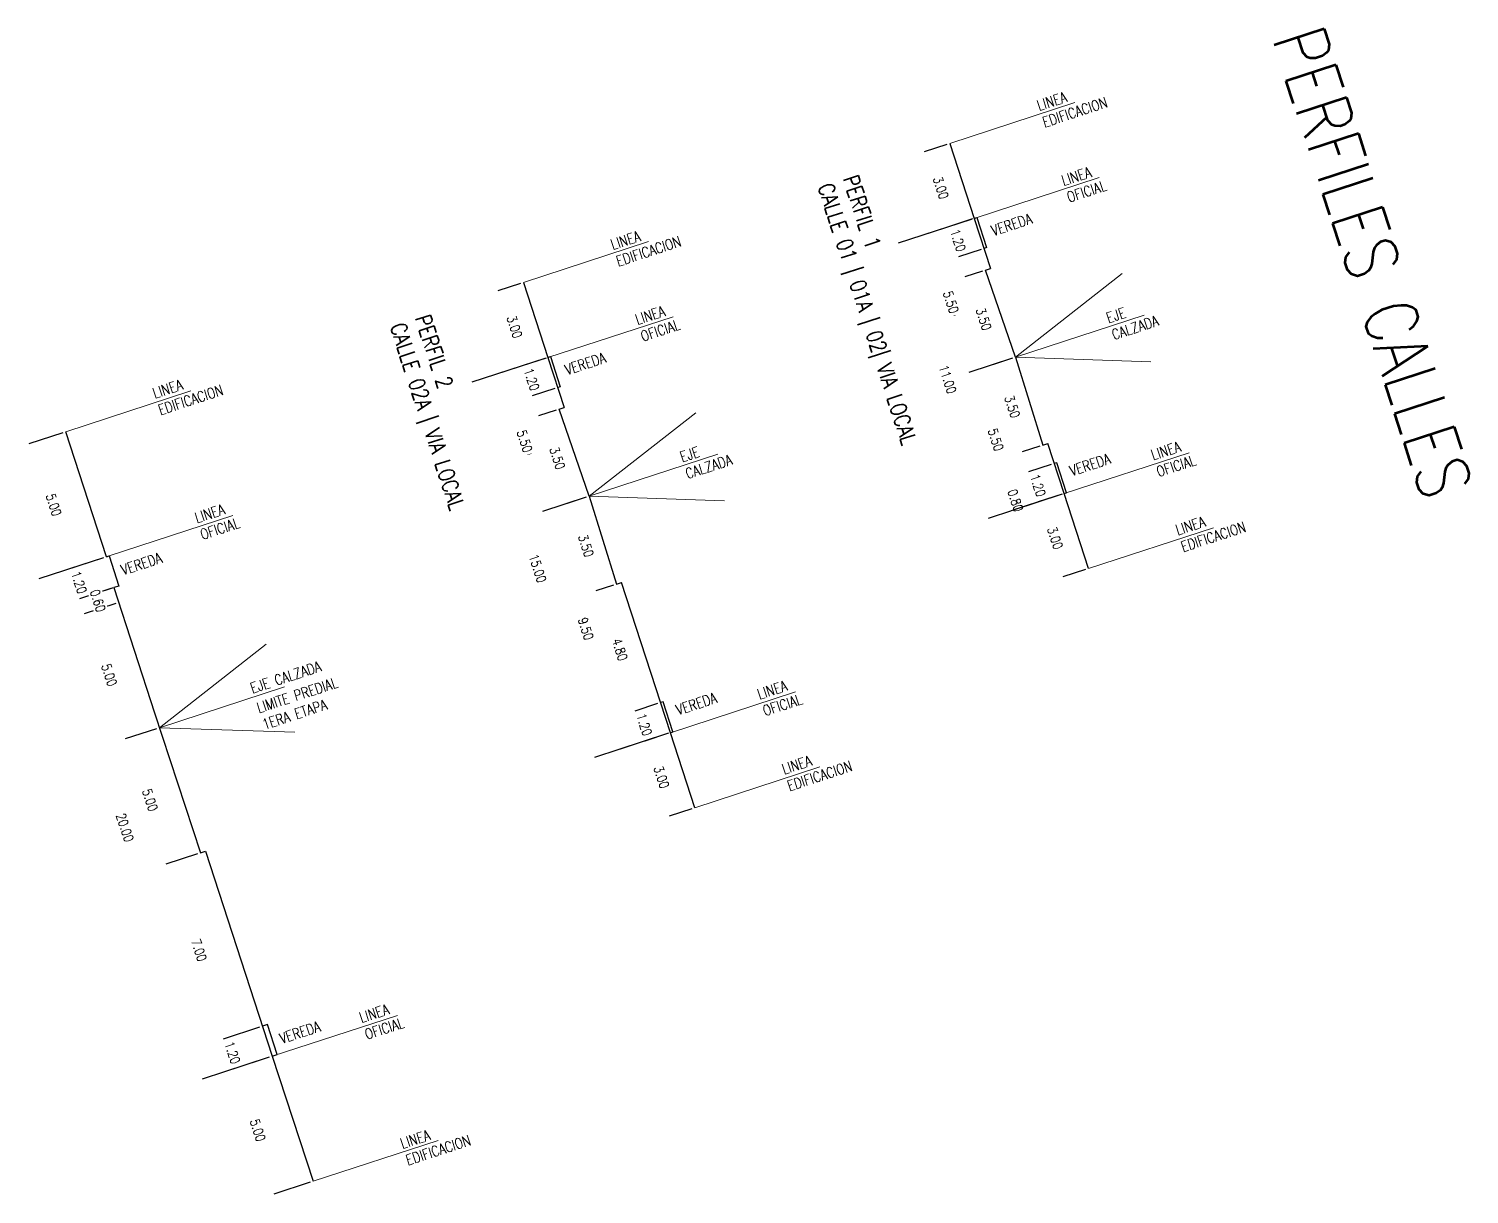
# Model space of a CAD drawing. Header units: metres. Extents: x 733085 to 734585, y 6084499 to 6087418.
# Drawn here: x 733185.2 to 733239.9, y 6087142 to 6087186.3 of the extents above; entities that cross this region are included whole.
import ezdxf

# ---------------------------------------------------------------- set-up
doc = ezdxf.new("R2010")
doc.units = ezdxf.units.M
doc.header["$LTSCALE"] = 5
doc.header["$MEASUREMENT"] = 0
doc.layers.get('0').update_dxf_attribs({"color": 30})
doc.layers.get('DEFPOINTS').update_dxf_attribs({"color": 210})
doc.layers.add('U-ANNO-DIMS', color=210, linetype='Continuous', lineweight=18, plot=False)
doc.layers.add('U-ANNO-SYMB', color=3, linetype='Continuous', lineweight=18)
doc.layers.add('U-ANNO-TEXT', color=3, linetype='Continuous', lineweight=18)
doc.layers.add('U-STRT', color=4, linetype='Continuous')
doc.styles.add('E-ROMANS', font='romans.shx', dxfattribs={"width": 0.8})
doc.dimstyles.new('E-0200_TICK_18', dxfattribs={"dimscale": 0.001, "dimtxt": 360, "dimasz": 360, "dimexe": 180, "dimexo": 120, "dimgap": 180, "dimtad": 0, "dimzin": 0, "dimdsep": 46, "dimtxsty": 'E-ROMANS', "dimblk": 'OBLIQUE', "dimcen": 180, "dimclrd": 256, "dimclre": 256, "dimclrt": 256, "dimadec": 0, "dimazin": 0, "dimtfac": 1, "dimtmove": 1, "dimatfit": 3, "dimldrblk": 'OPEN90', "dimfxl": 1, "dimtfill": 1, "dimtolj": 1, "dimtzin": 0, "dimarcsym": 0})

# ---------------------------------------------------------------- blocks, each defined once
blk = doc.blocks.new('*D3021')
at = {"layer": 'DEFPOINTS', "color": 0, "transparency": 16777216}
for p in [(733221.564, 6087177.093), (733220.95, 6087176.892, 0), (733222.697, 6087173.781)]:
    blk.add_point(p, dxfattribs=at)
at = {"layer": 'U-ANNO-DIMS', "lineweight": -2, "transparency": 16777216}
for p, q in [((733221.45, 6087177.056, 0), (733220.779, 6087176.837, 0)), ((733222.583, 6087173.744, 0), (733221.864, 6087173.509, 0))]:
    blk.add_line(p, q, dxfattribs=at)
at = {"layer": 'U-ANNO-DIMS', "transparency": 16777216, "insert": (733221.493, 6087175.229, 0), "char_height": 0.36, "attachment_point": 5, "rotation": 288.0695, "style": 'E-ROMANS', "bg_fill": 3, "box_fill_scale": 1.25, "bg_fill_color": 256, "bg_fill_true_color": 13158600, "bg_fill_transparency": 0}
blk.add_mtext('\\A1;3.50', dxfattribs=at)
blk = doc.blocks.new('_Oblique')
at = {"color": 0, "linetype": 'ByBlock', "lineweight": -2}
blk.add_line((-0.5, -0.5), (0.5, 0.5), dxfattribs=at)
blk = doc.blocks.new('_Open90')
at = {"color": 0, "linetype": 'ByBlock', "lineweight": -2}
for p, q in [((0, 0), (-1, 0)), ((-0.5, 0.5), (0, 0)), ((0, 0), (-0.5, -0.5))]:
    blk.add_line(p, q, dxfattribs=at)
blk = doc.blocks.new('*D3022')
at = {"layer": 'DEFPOINTS', "color": 0, "transparency": 16777216}
for p in [(733220.702, 6087177.653, 0), (733221.506, 6087177.915), (733221.564, 6087177.093)]:
    blk.add_point(p, dxfattribs=at)
at = {"layer": 'U-ANNO-DIMS', "lineweight": -2, "transparency": 16777216}
for p, q in [((733221.392, 6087177.878, 0), (733220.531, 6087177.597, 0)), ((733221.45, 6087177.056, 0), (733220.779, 6087176.837, 0))]:
    blk.add_line(p, q, dxfattribs=at)
at = {"layer": 'U-ANNO-DIMS', "transparency": 16777216, "insert": (733220.28, 6087175.753, 0), "char_height": 0.36, "attachment_point": 5, "rotation": 288.0695, "style": 'E-ROMANS', "bg_fill": 3, "box_fill_scale": 1.25, "bg_fill_color": 256, "bg_fill_true_color": 13158600, "bg_fill_transparency": 0}
blk.add_mtext('\\A1;0.80', dxfattribs=at)
blk = doc.blocks.new('*D3023')
at = {"layer": 'DEFPOINTS', "color": 0, "transparency": 16777216}
blk.add_point((733221.506, 6087177.915), dxfattribs=at)
at = {"layer": 'U-ANNO-DIMS', "lineweight": -2, "transparency": 16777216}
for p, q in [((733221.068, 6087179.035, 0), (733220.158, 6087178.738, 0)), ((733221.392, 6087177.878, 0), (733220.531, 6087177.597, 0))]:
    blk.add_line(p, q, dxfattribs=at)
at = {"layer": 'U-ANNO-DIMS', "transparency": 16777216, "insert": (733220.516, 6087178.223, 0), "char_height": 0.36, "attachment_point": 5, "rotation": 288.0695, "style": 'E-ROMANS', "bg_fill": 3, "box_fill_scale": 1.25, "bg_fill_color": 256, "bg_fill_true_color": 13158600, "bg_fill_transparency": 0}
blk.add_mtext('\\A1;1.20', dxfattribs=at)
at = {"layer": 'DEFPOINTS', "color": 0, "transparency": 16777216}
for p in [(733220.33, 6087178.794, 0), (733221.182, 6087179.072)]:
    blk.add_point(p, dxfattribs=at)
blk = doc.blocks.new('*D3024')
at = {"layer": 'DEFPOINTS', "color": 0, "transparency": 16777216}
for p in [(733220.204, 6087181.908), (733219.399, 6087181.646, 0), (733221.134, 6087179.056)]:
    blk.add_point(p, dxfattribs=at)
at = {"layer": 'U-ANNO-DIMS', "lineweight": -2, "transparency": 16777216}
for p, q in [((733220.09, 6087181.871, 0), (733219.228, 6087181.59, 0)), ((733221.02, 6087179.019, 0), (733220.158, 6087178.738, 0))]:
    blk.add_line(p, q, dxfattribs=at)
at = {"layer": 'U-ANNO-DIMS', "transparency": 16777216, "insert": (733219.864, 6087180.22, 0), "char_height": 0.36, "attachment_point": 5, "rotation": 288.0695, "style": 'E-ROMANS', "bg_fill": 3, "box_fill_scale": 1.25, "bg_fill_color": 256, "bg_fill_true_color": 13158600, "bg_fill_transparency": 0}
blk.add_mtext('\\A1;3.00', dxfattribs=at)
blk = doc.blocks.new('*D2218')
at = {"layer": 'DEFPOINTS', "color": 0, "transparency": 16777216}
for p in [(733221.134, 6087179.056), (733222.697, 6087173.781), (733221.099, 6087173.26, 0)]:
    blk.add_point(p, dxfattribs=at)
at = {"layer": 'U-ANNO-DIMS', "lineweight": -2, "transparency": 16777216}
for p, q in [((733221.02, 6087179.019, 0), (733219.222, 6087178.433, 0)), ((733222.583, 6087173.744, 0), (733220.928, 6087173.204, 0))]:
    blk.add_line(p, q, dxfattribs=at)
at = {"layer": 'U-ANNO-DIMS', "transparency": 16777216, "insert": (733220.247, 6087175.874, 0), "char_height": 0.36, "attachment_point": 5, "rotation": 288.0695, "style": 'E-ROMANS', "bg_fill": 3, "box_fill_scale": 1.25, "bg_fill_color": 256, "bg_fill_true_color": 13158600, "bg_fill_transparency": 0}
blk.add_mtext('\\A1;5.50', dxfattribs=at)
blk = doc.blocks.new('*D3025')
at = {"layer": 'DEFPOINTS', "color": 0, "transparency": 16777216}
for p in [(733222.697, 6087173.781), (733223.736, 6087170.438), (733223.121, 6087170.238, 0)]:
    blk.add_point(p, dxfattribs=at)
at = {"layer": 'U-ANNO-DIMS', "lineweight": -2, "transparency": 16777216}
for p, q in [((733222.583, 6087173.744, 0), (733221.864, 6087173.509, 0)), ((733223.621, 6087170.401, 0), (733222.95, 6087170.182, 0))]:
    blk.add_line(p, q, dxfattribs=at)
at = {"layer": 'U-ANNO-DIMS', "transparency": 16777216, "insert": (733222.578, 6087171.901, 0), "char_height": 0.36, "attachment_point": 5, "rotation": 288.0695, "style": 'E-ROMANS', "bg_fill": 3, "box_fill_scale": 1.25, "bg_fill_color": 256, "bg_fill_true_color": 13158600, "bg_fill_transparency": 0}
blk.add_mtext('\\A1;3.50', dxfattribs=at)
blk = doc.blocks.new('*D3026')
at = {"layer": 'DEFPOINTS', "color": 0, "transparency": 16777216}
for p in [(733223.736, 6087170.438), (733223.369, 6087169.477, 0), (733224.174, 6087169.74)]:
    blk.add_point(p, dxfattribs=at)
at = {"layer": 'U-ANNO-DIMS', "lineweight": -2, "transparency": 16777216}
for p, q in [((733223.621, 6087170.401, 0), (733222.95, 6087170.182, 0)), ((733224.06, 6087169.702, 0), (733223.198, 6087169.421, 0))]:
    blk.add_line(p, q, dxfattribs=at)
at = {"layer": 'U-ANNO-DIMS', "transparency": 16777216, "insert": (733222.7, 6087168.337, 0), "char_height": 0.36, "attachment_point": 5, "rotation": 288.0695, "style": 'E-ROMANS', "bg_fill": 3, "box_fill_scale": 1.25, "bg_fill_color": 256, "bg_fill_true_color": 13158600, "bg_fill_transparency": 0}
blk.add_mtext('\\A1;0.80', dxfattribs=at)
blk = doc.blocks.new('*D3027')
at = {"layer": 'DEFPOINTS', "color": 0, "transparency": 16777216}
blk.add_point((733224.594, 6087168.614), dxfattribs=at)
at = {"layer": 'U-ANNO-DIMS', "lineweight": -2, "transparency": 16777216}
for p, q in [((733224.06, 6087169.702, 0), (733223.198, 6087169.421, 0)), ((733224.479, 6087168.577, 0), (733223.57, 6087168.28, 0))]:
    blk.add_line(p, q, dxfattribs=at)
at = {"layer": 'U-ANNO-DIMS', "transparency": 16777216, "insert": (733223.555, 6087168.907, 0), "char_height": 0.36, "attachment_point": 5, "rotation": 288.0695, "style": 'E-ROMANS', "bg_fill": 3, "box_fill_scale": 1.25, "bg_fill_color": 256, "bg_fill_true_color": 13158600, "bg_fill_transparency": 0}
blk.add_mtext('\\A1;1.20', dxfattribs=at)
at = {"layer": 'DEFPOINTS', "color": 0, "transparency": 16777216}
for p in [(733224.174, 6087169.74), (733223.741, 6087168.336, 0)]:
    blk.add_point(p, dxfattribs=at)
blk = doc.blocks.new('*D3028')
at = {"layer": 'DEFPOINTS', "color": 0, "transparency": 16777216}
for p in [(733224.546, 6087168.599), (733224.672, 6087165.484, 0), (733225.477, 6087165.747)]:
    blk.add_point(p, dxfattribs=at)
at = {"layer": 'U-ANNO-DIMS', "lineweight": -2, "transparency": 16777216}
for p, q in [((733224.432, 6087168.562, 0), (733223.57, 6087168.28, 0)), ((733225.362, 6087165.71, 0), (733224.501, 6087165.428, 0))]:
    blk.add_line(p, q, dxfattribs=at)
at = {"layer": 'U-ANNO-DIMS', "transparency": 16777216, "insert": (733224.207, 6087166.91, 0), "char_height": 0.36, "attachment_point": 5, "rotation": 288.0695, "style": 'E-ROMANS', "bg_fill": 3, "box_fill_scale": 1.25, "bg_fill_color": 256, "bg_fill_true_color": 13158600, "bg_fill_transparency": 0}
blk.add_mtext('\\A1;3.00', dxfattribs=at)
blk = doc.blocks.new('*D2219')
at = {"layer": 'DEFPOINTS', "color": 0, "transparency": 16777216}
for p in [(733222.697, 6087173.781), (733221.099, 6087173.26, 0), (733224.546, 6087168.599)]:
    blk.add_point(p, dxfattribs=at)
at = {"layer": 'U-ANNO-DIMS', "lineweight": -2, "transparency": 16777216}
for p, q in [((733222.583, 6087173.744, 0), (733220.928, 6087173.204, 0)), ((733224.432, 6087168.562, 0), (733222.634, 6087167.975, 0))]:
    blk.add_line(p, q, dxfattribs=at)
at = {"layer": 'U-ANNO-DIMS', "transparency": 16777216, "insert": (733221.952, 6087170.645, 0), "char_height": 0.36, "attachment_point": 5, "rotation": 288.0695, "style": 'E-ROMANS', "bg_fill": 3, "box_fill_scale": 1.25, "bg_fill_color": 256, "bg_fill_true_color": 13158600, "bg_fill_transparency": 0}
blk.add_mtext('\\A1;5.50', dxfattribs=at)
blk = doc.blocks.new('*D2221')
at = {"layer": 'DEFPOINTS', "color": 0, "transparency": 16777216}
for p in [(733220.158, 6087178.738), (733224.546, 6087168.599), (733221.83, 6087167.713, 0)]:
    blk.add_point(p, dxfattribs=at)
at = {"layer": 'U-ANNO-DIMS', "lineweight": -2, "transparency": 16777216}
for p, q in [((733220.044, 6087178.701, 0), (733218.247, 6087178.114, 0)), ((733224.432, 6087168.562, 0), (733221.658, 6087167.657, 0))]:
    blk.add_line(p, q, dxfattribs=at)
at = {"layer": 'U-ANNO-DIMS', "transparency": 16777216, "insert": (733220.124, 6087172.941, 0), "char_height": 0.36, "attachment_point": 5, "rotation": 288.0695, "style": 'E-ROMANS', "bg_fill": 3, "box_fill_scale": 1.25, "bg_fill_color": 256, "bg_fill_true_color": 13158600, "bg_fill_transparency": 0}
blk.add_mtext('\\A1;11.00', dxfattribs=at)
blk = doc.blocks.new('*D3034')
at = {"layer": 'DEFPOINTS', "color": 0, "transparency": 16777216}
for p in [(733204.75, 6087171.607, 0), (733205.365, 6087171.808), (733206.498, 6087168.496)]:
    blk.add_point(p, dxfattribs=at)
at = {"layer": 'U-ANNO-DIMS', "lineweight": -2, "transparency": 16777216}
for p, q in [((733205.251, 6087171.77, 0), (733204.579, 6087171.551, 0)), ((733206.384, 6087168.458, 0), (733205.665, 6087168.224, 0))]:
    blk.add_line(p, q, dxfattribs=at)
at = {"layer": 'U-ANNO-DIMS', "transparency": 16777216, "insert": (733205.293, 6087169.943, 0), "char_height": 0.36, "attachment_point": 5, "rotation": 288.0695, "style": 'E-ROMANS', "bg_fill": 3, "box_fill_scale": 1.25, "bg_fill_color": 256, "bg_fill_true_color": 13158600, "bg_fill_transparency": 0}
blk.add_mtext('\\A1;3.50', dxfattribs=at)
blk = doc.blocks.new('*D3035')
at = {"layer": 'DEFPOINTS', "color": 0, "transparency": 16777216}
for p in [(733205.307, 6087172.63), (733204.502, 6087172.368, 0), (733205.365, 6087171.808)]:
    blk.add_point(p, dxfattribs=at)
at = {"layer": 'U-ANNO-DIMS', "lineweight": -2, "transparency": 16777216}
for p, q in [((733205.193, 6087172.593, 0), (733204.331, 6087172.312, 0)), ((733205.251, 6087171.77, 0), (733204.579, 6087171.551, 0))]:
    blk.add_line(p, q, dxfattribs=at)
at = {"layer": 'U-ANNO-DIMS', "transparency": 16777216, "insert": (733204.081, 6087170.467, 0), "char_height": 0.36, "attachment_point": 5, "rotation": 288.0695, "style": 'E-ROMANS', "bg_fill": 3, "box_fill_scale": 1.25, "bg_fill_color": 256, "bg_fill_true_color": 13158600, "bg_fill_transparency": 0}
blk.add_mtext('\\A1;0.80', dxfattribs=at)
blk = doc.blocks.new('*D3036')
at = {"layer": 'DEFPOINTS', "color": 0, "transparency": 16777216}
blk.add_point((733205.307, 6087172.63), dxfattribs=at)
at = {"layer": 'U-ANNO-DIMS', "lineweight": -2, "transparency": 16777216}
for p, q in [((733204.868, 6087173.749, 0), (733203.959, 6087173.453, 0)), ((733205.193, 6087172.593, 0), (733204.331, 6087172.312, 0))]:
    blk.add_line(p, q, dxfattribs=at)
at = {"layer": 'U-ANNO-DIMS', "transparency": 16777216, "insert": (733204.316, 6087172.938, 0), "char_height": 0.36, "attachment_point": 5, "rotation": 288.0695, "style": 'E-ROMANS', "bg_fill": 3, "box_fill_scale": 1.25, "bg_fill_color": 256, "bg_fill_true_color": 13158600, "bg_fill_transparency": 0}
blk.add_mtext('\\A1;1.20', dxfattribs=at)
at = {"layer": 'DEFPOINTS', "color": 0, "transparency": 16777216}
for p in [(733204.982, 6087173.786), (733204.13, 6087173.508, 0)]:
    blk.add_point(p, dxfattribs=at)
blk = doc.blocks.new('*D3037')
at = {"layer": 'DEFPOINTS', "color": 0, "transparency": 16777216}
for p in [(733204.004, 6087176.623), (733203.199, 6087176.36, 0), (733204.934, 6087173.771)]:
    blk.add_point(p, dxfattribs=at)
at = {"layer": 'U-ANNO-DIMS', "lineweight": -2, "transparency": 16777216}
for p, q in [((733203.89, 6087176.586, 0), (733203.028, 6087176.305, 0)), ((733204.82, 6087173.734, 0), (733203.959, 6087173.453, 0))]:
    blk.add_line(p, q, dxfattribs=at)
at = {"layer": 'U-ANNO-DIMS', "transparency": 16777216, "insert": (733203.665, 6087174.934, 0), "char_height": 0.36, "attachment_point": 5, "rotation": 288.0695, "style": 'E-ROMANS', "bg_fill": 3, "box_fill_scale": 1.25, "bg_fill_color": 256, "bg_fill_true_color": 13158600, "bg_fill_transparency": 0}
blk.add_mtext('\\A1;3.00', dxfattribs=at)
blk = doc.blocks.new('*D2222')
at = {"layer": 'DEFPOINTS', "color": 0, "transparency": 16777216}
for p in [(733204.934, 6087173.771), (733206.498, 6087168.496), (733204.9, 6087167.974, 0)]:
    blk.add_point(p, dxfattribs=at)
at = {"layer": 'U-ANNO-DIMS', "lineweight": -2, "transparency": 16777216}
for p, q in [((733204.82, 6087173.734, 0), (733203.023, 6087173.147, 0)), ((733206.384, 6087168.458, 0), (733204.729, 6087167.918, 0))]:
    blk.add_line(p, q, dxfattribs=at)
at = {"layer": 'U-ANNO-DIMS', "transparency": 16777216, "insert": (733204.047, 6087170.589, 0), "char_height": 0.36, "attachment_point": 5, "rotation": 288.0695, "style": 'E-ROMANS', "bg_fill": 3, "box_fill_scale": 1.25, "bg_fill_color": 256, "bg_fill_true_color": 13158600, "bg_fill_transparency": 0}
blk.add_mtext('\\A1;5.50', dxfattribs=at)
blk = doc.blocks.new('*D3038')
at = {"layer": 'DEFPOINTS', "color": 0, "transparency": 16777216}
for p in [(733206.498, 6087168.496), (733206.921, 6087164.952, 0), (733207.536, 6087165.153)]:
    blk.add_point(p, dxfattribs=at)
at = {"layer": 'U-ANNO-DIMS', "lineweight": -2, "transparency": 16777216}
for p, q in [((733206.384, 6087168.458, 0), (733205.665, 6087168.224, 0)), ((733207.422, 6087165.116, 0), (733206.75, 6087164.896, 0))]:
    blk.add_line(p, q, dxfattribs=at)
at = {"layer": 'U-ANNO-DIMS', "transparency": 16777216, "insert": (733206.379, 6087166.616, 0), "char_height": 0.36, "attachment_point": 5, "rotation": 288.0695, "style": 'E-ROMANS', "bg_fill": 3, "box_fill_scale": 1.25, "bg_fill_color": 256, "bg_fill_true_color": 13158600, "bg_fill_transparency": 0}
blk.add_mtext('\\A1;3.50', dxfattribs=at)
blk = doc.blocks.new('*D3039')
at = {"layer": 'DEFPOINTS', "color": 0, "transparency": 16777216}
for p in [(733207.536, 6087165.153), (733209.215, 6087160.652), (733208.41, 6087160.389, 0)]:
    blk.add_point(p, dxfattribs=at)
at = {"layer": 'U-ANNO-DIMS', "lineweight": -2, "transparency": 16777216}
for p, q in [((733207.422, 6087165.116, 0), (733206.75, 6087164.896, 0)), ((733209.101, 6087160.614, 0), (733208.239, 6087160.333, 0))]:
    blk.add_line(p, q, dxfattribs=at)
at = {"layer": 'U-ANNO-DIMS', "transparency": 16777216, "insert": (733207.666, 6087162.671, 0), "char_height": 0.36, "attachment_point": 5, "rotation": 288.0695, "style": 'E-ROMANS', "bg_fill": 3, "box_fill_scale": 1.25, "bg_fill_color": 256, "bg_fill_true_color": 13158600, "bg_fill_transparency": 0}
blk.add_mtext('\\A1;4.80', dxfattribs=at)
blk = doc.blocks.new('*D3040')
at = {"layer": 'DEFPOINTS', "color": 0, "transparency": 16777216}
blk.add_point((733209.634, 6087159.526), dxfattribs=at)
at = {"layer": 'U-ANNO-DIMS', "lineweight": -2, "transparency": 16777216}
for p, q in [((733209.101, 6087160.614, 0), (733208.239, 6087160.333, 0)), ((733209.52, 6087159.489, 0), (733208.611, 6087159.192, 0))]:
    blk.add_line(p, q, dxfattribs=at)
at = {"layer": 'U-ANNO-DIMS', "transparency": 16777216, "insert": (733208.596, 6087159.819, 0), "char_height": 0.36, "attachment_point": 5, "rotation": 288.0695, "style": 'E-ROMANS', "bg_fill": 3, "box_fill_scale": 1.25, "bg_fill_color": 256, "bg_fill_true_color": 13158600, "bg_fill_transparency": 0}
blk.add_mtext('\\A1;1.20', dxfattribs=at)
at = {"layer": 'DEFPOINTS', "color": 0, "transparency": 16777216}
for p in [(733209.215, 6087160.652), (733208.782, 6087159.248, 0)]:
    blk.add_point(p, dxfattribs=at)
blk = doc.blocks.new('*D3041')
at = {"layer": 'DEFPOINTS', "color": 0, "transparency": 16777216}
for p in [(733209.587, 6087159.511), (733209.713, 6087156.396, 0), (733210.517, 6087156.659)]:
    blk.add_point(p, dxfattribs=at)
at = {"layer": 'U-ANNO-DIMS', "lineweight": -2, "transparency": 16777216}
for p, q in [((733209.473, 6087159.474, 0), (733208.611, 6087159.192, 0)), ((733210.403, 6087156.621, 0), (733209.542, 6087156.34, 0))]:
    blk.add_line(p, q, dxfattribs=at)
at = {"layer": 'U-ANNO-DIMS', "transparency": 16777216, "insert": (733209.248, 6087157.822, 0), "char_height": 0.36, "attachment_point": 5, "rotation": 288.0695, "style": 'E-ROMANS', "bg_fill": 3, "box_fill_scale": 1.25, "bg_fill_color": 256, "bg_fill_true_color": 13158600, "bg_fill_transparency": 0}
blk.add_mtext('\\A1;3.00', dxfattribs=at)
blk = doc.blocks.new('*D2223')
at = {"layer": 'DEFPOINTS', "color": 0, "transparency": 16777216}
for p in [(733206.498, 6087168.496), (733204.9, 6087167.974, 0), (733209.587, 6087159.511)]:
    blk.add_point(p, dxfattribs=at)
at = {"layer": 'U-ANNO-DIMS', "lineweight": -2, "transparency": 16777216}
for p, q in [((733206.384, 6087168.458, 0), (733204.729, 6087167.918, 0)), ((733209.473, 6087159.474, 0), (733207.675, 6087158.887, 0))]:
    blk.add_line(p, q, dxfattribs=at)
at = {"layer": 'U-ANNO-DIMS', "transparency": 16777216, "insert": (733206.373, 6087163.459, 0), "char_height": 0.36, "attachment_point": 5, "rotation": 288.0695, "style": 'E-ROMANS', "bg_fill": 3, "box_fill_scale": 1.25, "bg_fill_color": 256, "bg_fill_true_color": 13158600, "bg_fill_transparency": 0}
blk.add_mtext('\\A1;9.50', dxfattribs=at)
blk = doc.blocks.new('*D2224')
at = {"layer": 'DEFPOINTS', "color": 0, "transparency": 16777216}
for p in [(733203.959, 6087173.453), (733209.587, 6087159.511), (733206.87, 6087158.624, 0)]:
    blk.add_point(p, dxfattribs=at)
at = {"layer": 'U-ANNO-DIMS', "lineweight": -2, "transparency": 16777216}
for p, q in [((733203.844, 6087173.415, 0), (733202.047, 6087172.829, 0)), ((733209.473, 6087159.474, 0), (733206.699, 6087158.569, 0))]:
    blk.add_line(p, q, dxfattribs=at)
at = {"layer": 'U-ANNO-DIMS', "transparency": 16777216, "insert": (733204.544, 6087165.755, 0), "char_height": 0.36, "attachment_point": 5, "rotation": 288.0695, "style": 'E-ROMANS', "bg_fill": 3, "box_fill_scale": 1.25, "bg_fill_color": 256, "bg_fill_true_color": 13158600, "bg_fill_transparency": 0}
blk.add_mtext('\\A1;15.00', dxfattribs=at)
blk = doc.blocks.new('*D3042')
at = {"layer": 'DEFPOINTS', "color": 0, "transparency": 16777216}
for p in [(733186.61, 6087170.948), (733188.161, 6087166.195), (733186.929, 6087165.793, 0)]:
    blk.add_point(p, dxfattribs=at)
at = {"layer": 'U-ANNO-DIMS', "lineweight": -2, "transparency": 16777216}
for p, q in [((733186.496, 6087170.911, 0), (733185.207, 6087170.49, 0)), ((733188.047, 6087166.158, 0), (733186.758, 6087165.737, 0))]:
    blk.add_line(p, q, dxfattribs=at)
at = {"layer": 'U-ANNO-DIMS', "transparency": 16777216, "insert": (733186.154, 6087168.17, 0), "char_height": 0.36, "attachment_point": 5, "rotation": 288.0695, "style": 'E-ROMANS', "bg_fill": 3, "box_fill_scale": 1.25, "bg_fill_color": 256, "bg_fill_true_color": 13158600, "bg_fill_transparency": 0}
blk.add_mtext('\\A1;5.00', dxfattribs=at)
blk = doc.blocks.new('*D3043')
at = {"layer": 'DEFPOINTS', "color": 0, "transparency": 16777216}
for p in [(733188.161, 6087166.195), (733188.438, 6087165.023)]:
    blk.add_point(p, dxfattribs=at)
at = {"layer": 'U-ANNO-DIMS', "lineweight": -2, "transparency": 16777216}
for p, q in [((733188.047, 6087166.158, 0), (733186.758, 6087165.737, 0)), ((733188.324, 6087164.986, 0), (733187.131, 6087164.596, 0))]:
    blk.add_line(p, q, dxfattribs=at)
at = {"layer": 'U-ANNO-DIMS', "transparency": 16777216, "insert": (733187.116, 6087165.222, 0), "char_height": 0.36, "attachment_point": 5, "rotation": 288.0695, "style": 'E-ROMANS', "bg_fill": 3, "box_fill_scale": 1.25, "bg_fill_color": 256, "bg_fill_true_color": 13158600, "bg_fill_transparency": 0}
blk.add_mtext('\\A1;1.20', dxfattribs=at)
at = {"layer": 'DEFPOINTS', "color": 0, "transparency": 16777216}
blk.add_point((733187.302, 6087164.652, 0), dxfattribs=at)
blk = doc.blocks.new('*D2225')
at = {"layer": 'DEFPOINTS', "color": 0, "transparency": 16777216}
for p in [(733188.624, 6087164.453), (733190.175, 6087159.699), (733189.039, 6087159.328, 0)]:
    blk.add_point(p, dxfattribs=at)
at = {"layer": 'U-ANNO-DIMS', "lineweight": -2, "transparency": 16777216}
for p, q in [((733188.51, 6087164.415, 0), (733187.317, 6087164.026, 0)), ((733190.061, 6087159.662, 0), (733188.867, 6087159.272, 0))]:
    blk.add_line(p, q, dxfattribs=at)
at = {"layer": 'U-ANNO-DIMS', "transparency": 16777216, "insert": (733188.263, 6087161.705, 0), "char_height": 0.36, "attachment_point": 5, "rotation": 288.0695, "style": 'E-ROMANS', "bg_fill": 3, "box_fill_scale": 1.25, "bg_fill_color": 256, "bg_fill_true_color": 13158600, "bg_fill_transparency": 0}
blk.add_mtext('\\A1;5.00', dxfattribs=at)
blk = doc.blocks.new('*D2226')
at = {"layer": 'DEFPOINTS', "color": 0, "transparency": 16777216}
for p in [(733190.175, 6087159.699), (733190.589, 6087154.575, 0), (733191.726, 6087154.946)]:
    blk.add_point(p, dxfattribs=at)
at = {"layer": 'U-ANNO-DIMS', "lineweight": -2, "transparency": 16777216}
for p, q in [((733190.061, 6087159.662, 0), (733188.867, 6087159.272, 0)), ((733191.612, 6087154.908, 0), (733190.418, 6087154.519, 0))]:
    blk.add_line(p, q, dxfattribs=at)
at = {"layer": 'U-ANNO-DIMS', "transparency": 16777216, "insert": (733189.814, 6087156.952, 0), "char_height": 0.36, "attachment_point": 5, "rotation": 288.0695, "style": 'E-ROMANS', "bg_fill": 3, "box_fill_scale": 1.25, "bg_fill_color": 256, "bg_fill_true_color": 13158600, "bg_fill_transparency": 0}
blk.add_mtext('\\A1;5.00', dxfattribs=at)
blk = doc.blocks.new('*D3044')
at = {"layer": 'DEFPOINTS', "color": 0, "transparency": 16777216}
for p in [(733191.726, 6087154.946), (733194.088, 6087148.353), (733192.761, 6087147.92, 0)]:
    blk.add_point(p, dxfattribs=at)
at = {"layer": 'U-ANNO-DIMS', "lineweight": -2, "transparency": 16777216}
for p, q in [((733191.612, 6087154.908, 0), (733190.418, 6087154.519, 0)), ((733193.973, 6087148.316, 0), (733192.59, 6087147.864, 0))]:
    blk.add_line(p, q, dxfattribs=at)
at = {"layer": 'U-ANNO-DIMS', "transparency": 16777216, "insert": (733191.675, 6087151.247, 0), "char_height": 0.36, "attachment_point": 5, "rotation": 288.0695, "style": 'E-ROMANS', "bg_fill": 3, "box_fill_scale": 1.25, "bg_fill_color": 256, "bg_fill_true_color": 13158600, "bg_fill_transparency": 0}
blk.add_mtext('\\A1;7.00', dxfattribs=at)
blk = doc.blocks.new('*D3045')
at = {"layer": 'DEFPOINTS', "color": 0, "transparency": 16777216}
for p in [(733194.088, 6087148.353), (733194.46, 6087147.212)]:
    blk.add_point(p, dxfattribs=at)
at = {"layer": 'U-ANNO-DIMS', "lineweight": -2, "transparency": 16777216}
for p, q in [((733193.973, 6087148.316, 0), (733192.59, 6087147.864, 0)), ((733194.346, 6087147.175, 0), (733192.962, 6087146.723, 0))]:
    blk.add_line(p, q, dxfattribs=at)
at = {"layer": 'U-ANNO-DIMS', "transparency": 16777216, "insert": (733192.947, 6087147.35, 0), "char_height": 0.36, "attachment_point": 5, "rotation": 288.0695, "style": 'E-ROMANS', "bg_fill": 3, "box_fill_scale": 1.25, "bg_fill_color": 256, "bg_fill_true_color": 13158600, "bg_fill_transparency": 0}
blk.add_mtext('\\A1;1.20', dxfattribs=at)
at = {"layer": 'DEFPOINTS', "color": 0, "transparency": 16777216}
blk.add_point((733193.133, 6087146.779, 0), dxfattribs=at)
blk = doc.blocks.new('*D3046')
at = {"layer": 'DEFPOINTS', "color": 0, "transparency": 16777216}
for p in [(733194.46, 6087147.212), (733196.011, 6087142.459), (733194.684, 6087142.026, 0)]:
    blk.add_point(p, dxfattribs=at)
at = {"layer": 'U-ANNO-DIMS', "lineweight": -2, "transparency": 16777216}
for p, q in [((733194.346, 6087147.175, 0), (733192.962, 6087146.723, 0)), ((733195.897, 6087142.422, 0), (733194.513, 6087141.97, 0))]:
    blk.add_line(p, q, dxfattribs=at)
at = {"layer": 'U-ANNO-DIMS', "transparency": 16777216, "insert": (733193.908, 6087144.403, 0), "char_height": 0.36, "attachment_point": 5, "rotation": 288.0695, "style": 'E-ROMANS', "bg_fill": 3, "box_fill_scale": 1.25, "bg_fill_color": 256, "bg_fill_true_color": 13158600, "bg_fill_transparency": 0}
blk.add_mtext('\\A1;5.00', dxfattribs=at)
blk = doc.blocks.new('*D2227')
at = {"layer": 'DEFPOINTS', "color": 0, "transparency": 16777216}
for p in [(733188.161, 6087166.195), (733194.46, 6087147.212), (733191.96, 6087146.397, 0)]:
    blk.add_point(p, dxfattribs=at)
at = {"layer": 'U-ANNO-DIMS', "lineweight": -2, "transparency": 16777216}
for p, q in [((733188.047, 6087166.158, 0), (733185.586, 6087165.354, 0)), ((733194.346, 6087147.175, 0), (733191.789, 6087146.341, 0))]:
    blk.add_line(p, q, dxfattribs=at)
at = {"layer": 'U-ANNO-DIMS', "transparency": 16777216, "insert": (733188.859, 6087155.903, 0), "char_height": 0.36, "attachment_point": 5, "rotation": 288.0695, "style": 'E-ROMANS', "bg_fill": 3, "box_fill_scale": 1.25, "bg_fill_color": 256, "bg_fill_true_color": 13158600, "bg_fill_transparency": 0}
blk.add_mtext('\\A1;20.00', dxfattribs=at)
blk = doc.blocks.new('*D2228')
at = {"layer": 'DEFPOINTS', "color": 0, "transparency": 16777216}
for p in [(733188.533, 6087165.054), (733188.624, 6087164.453)]:
    blk.add_point(p, dxfattribs=at)
at = {"layer": 'U-ANNO-DIMS', "lineweight": -2, "transparency": 16777216}
for p, q in [((733188.419, 6087165.017, 0), (733187.131, 6087164.596, 0)), ((733188.51, 6087164.415, 0), (733187.317, 6087164.026, 0))]:
    blk.add_line(p, q, dxfattribs=at)
at = {"layer": 'U-ANNO-DIMS', "transparency": 16777216, "insert": (733187.831, 6087164.525, 0), "char_height": 0.36, "attachment_point": 5, "rotation": 288.0695, "style": 'E-ROMANS', "bg_fill": 3, "box_fill_scale": 1.25, "bg_fill_color": 256, "bg_fill_true_color": 13158600, "bg_fill_transparency": 0}
blk.add_mtext('\\A1;0.60', dxfattribs=at)
at = {"layer": 'DEFPOINTS', "color": 0, "transparency": 16777216}
blk.add_point((733187.488, 6087164.082, 0), dxfattribs=at)

msp = doc.modelspace()

# ---------------------------------------------------------------- linework, layer by layer
at = {"layer": 'U-ANNO-SYMB', "ltscale": 0.1}
for points in [[(733220.204, 6087181.908), (733224.957, 6087183.459)], [(733221.134, 6087179.056), (733225.888, 6087180.607)], [(733204.004, 6087176.623), (733208.757, 6087178.174)], [(733204.934, 6087173.771), (733209.688, 6087175.322)], [(733222.697, 6087173.781), (733227.593, 6087175.378)], [(733186.61, 6087170.948), (733191.364, 6087172.499)], [(733206.498, 6087168.496), (733211.394, 6087170.093)], [(733224.546, 6087168.599), (733229.299, 6087170.15)], [(733188.256, 6087166.226), (733192.962, 6087167.761)], [(733225.477, 6087165.747), (733230.23, 6087167.298)], [(733209.587, 6087159.511), (733214.34, 6087161.062)], [(733210.517, 6087156.659), (733215.271, 6087158.21)], [(733194.46, 6087147.212), (733199.213, 6087148.763)], [(733196.011, 6087142.459), (733200.764, 6087144.01)]]:
    msp.add_lwpolyline(points, dxfattribs=at)
at = {"layer": 'U-ANNO-SYMB', "ltscale": 0.2}
for points in [[(733190.175, 6087159.699), (733194.929, 6087161.25)], [(733190.175, 6087159.699), (733195.322, 6087159.526)]]:
    msp.add_lwpolyline(points, dxfattribs=at)
at = {"layer": 'U-STRT'}
for points in [[(733220.204, 6087181.908), (733221.134, 6087179.056)], [(733221.134, 6087179.056), (733221.229, 6087179.087), (733221.601, 6087177.947), (733221.506, 6087177.915)], [(733221.134, 6087179.056), (733221.754, 6087177.155)], [(733222.697, 6087173.781), (733221.564, 6087177.093), (733221.754, 6087177.155)], [(733204.004, 6087176.623), (733204.934, 6087173.771)], [(733204.934, 6087173.771), (733205.029, 6087173.802), (733205.402, 6087172.661), (733205.307, 6087172.63)], [(733204.934, 6087173.771), (733205.555, 6087171.87)], [(733206.498, 6087168.496), (733205.365, 6087171.808), (733205.555, 6087171.87)], [(733188.161, 6087166.195), (733186.61, 6087170.948)], [(733224.546, 6087168.599), (733223.926, 6087170.5)], [(733224.546, 6087168.599), (733224.641, 6087168.63), (733224.269, 6087169.771), (733224.174, 6087169.74)], [(733225.477, 6087165.747), (733224.546, 6087168.599)], [(733188.161, 6087166.195), (733188.256, 6087166.226), (733188.629, 6087165.085), (733188.438, 6087165.023), (733189.989, 6087160.27), (733191.726, 6087154.946), (733191.916, 6087155.008), (733194.46, 6087147.212)], [(733209.587, 6087159.511), (733207.726, 6087165.215)], [(733209.587, 6087159.511), (733209.682, 6087159.542), (733209.31, 6087160.683), (733209.215, 6087160.652)], [(733210.517, 6087156.659), (733209.587, 6087159.511)], [(733194.46, 6087147.212), (733194.65, 6087147.274), (733194.278, 6087148.415), (733194.088, 6087148.353)], [(733194.46, 6087147.212), (733196.011, 6087142.459)]]:
    msp.add_lwpolyline(points, dxfattribs=at)

# ---------------------------------------------------------------- texts
at = {"layer": 'U-ANNO-TEXT', "style": 'E-ROMANS'}
for s, insert, char_height, attachment_point, rotation in [('PERFILES CALLES', (733232.448, 6087185.903), 2, 7, 288.0695), ('LINEA\\PEDIFICACION', (733223.807, 6087182.508), 0.4, 7, 18.0695), ('LINEA\\POFICIAL', (733224.737, 6087179.656), 0.4, 7, 18.0695), ('PERFIL 1\\PCALLE 01 | 01A | 02| VIA LOCAL ', (733214.995, 6087180.209), 0.6, 7, 288.0695), ('LINEA\\PEDIFICACION', (733207.607, 6087177.223), 0.4, 7, 18.0695), ('PERFIL 2\\PCALLE 02A | VIA LOCAL ', (733198.738, 6087174.905), 0.6, 7, 288.0695), ('LINEA\\POFICIAL', (733208.538, 6087174.371), 0.4, 7, 18.0695), ('EJE\\PCALZADA', (733226.441, 6087174.434), 0.4, 7, 18.0695), ('LINEA\\PEDIFICACION', (733189.874, 6087172.589), 0.4, 1, 18.0695), ('EJE\\PCALZADA', (733210.241, 6087169.149), 0.4, 7, 18.0695), ('LINEA\\POFICIAL', (733227.81, 6087170.239), 0.4, 1, 18.0695), ('LINEA\\POFICIAL', (733191.473, 6087167.851), 0.4, 1, 18.0695), ('LINEA\\PEDIFICACION', (733228.74, 6087167.387), 0.4, 1, 18.0695), ('VEREDA', (733188.795, 6087165.493), 0.4, 7, 18.0695), ('EJE CALZADA', (733193.584, 6087161.38), 0.4, 1, 18.0695), ('LINEA\\POFICIAL', (733212.851, 6087161.151), 0.4, 1, 18.0695), ('LINEA\\PEDIFICACION', (733213.781, 6087158.299), 0.4, 1, 18.0695), ('LINEA\\POFICIAL', (733197.723, 6087148.853), 0.4, 1, 18.0695), ('VEREDA', (733194.817, 6087147.682), 0.4, 7, 18.0695), ('LINEA\\PEDIFICACION', (733199.614, 6087143.059), 0.4, 7, 18.0695)]:
    msp.add_mtext(s, dxfattribs=dict(at, insert=insert, char_height=char_height, attachment_point=attachment_point, rotation=rotation))

# ---------------------------------------------------------------- next in the draw order: dimensions: what is measured, and where the dimension line sits
at = {"layer": 'U-ANNO-DIMS'}
for base, p1, p2, picture, middle in [((733220.95, 6087176.892, 0), (733222.697, 6087173.781), (733221.564, 6087177.093), '*D3021', (733221.493, 6087175.229, 0)), ((733204.75, 6087171.607, 0), (733206.498, 6087168.496), (733205.365, 6087171.808), '*D3034', (733205.293, 6087169.943, 0)), ((733186.929, 6087165.793, 0), (733186.61, 6087170.948), (733188.161, 6087166.195), '*D3042', (733186.154, 6087168.17, 0))]:
    dim = msp.add_linear_dim(base=base, p1=p1, p2=p2, angle=288.0695, dimstyle='E-0200_TICK_18', override={"dimsd1": 1, "dimsd2": 1}, dxfattribs=at)
    dim.commit()
    dim.dimension.update_dxf_attribs({"geometry": picture, "text_midpoint": middle})

# ---------------------------------------------------------------- next in the draw order: linework, layer by layer
at = {"layer": 'U-ANNO-SYMB', "ltscale": 0.1}
for points in [[(733222.697, 6087173.781), (733226.752, 6087176.957)], [(733206.498, 6087168.496), (733210.552, 6087171.671)]]:
    msp.add_lwpolyline(points, dxfattribs=at)

# ---------------------------------------------------------------- next in the draw order: dimensions: what is measured, and where the dimension line sits
at = {"layer": 'U-ANNO-DIMS'}
for base, p1, p2, picture, middle in [((733220.702, 6087177.653, 0), (733221.564, 6087177.093), (733221.506, 6087177.915), '*D3022', (733220.144, 6087176.17, 0)), ((733204.502, 6087172.368, 0), (733205.365, 6087171.808), (733205.307, 6087172.63), '*D3035', (733203.945, 6087170.885, 0)), ((733187.302, 6087164.652, 0), (733188.161, 6087166.195), (733188.438, 6087165.023), '*D3043', (733187.116, 6087165.222, 0))]:
    dim = msp.add_linear_dim(base=base, p1=p1, p2=p2, angle=288.0695, dimstyle='E-0200_TICK_18', override={"dimsd1": 1, "dimsd2": 1}, dxfattribs=at)
    dim.commit()
    dim.dimension.update_dxf_attribs({"geometry": picture, "text_midpoint": middle})

# ---------------------------------------------------------------- next in the draw order: dimensions: what is measured, and where the dimension line sits
for base, p1, p2, picture, middle in [((733220.33, 6087178.794, 0), (733221.506, 6087177.915), (733221.182, 6087179.072), '*D3023', (733220.516, 6087178.223, 0)), ((733204.13, 6087173.508, 0), (733205.307, 6087172.63), (733204.982, 6087173.786), '*D3036', (733204.316, 6087172.938, 0)), ((733189.039, 6087159.328, 0), (733188.624, 6087164.453), (733190.175, 6087159.699), '*D2225', (733188.263, 6087161.705, 0))]:
    dim = msp.add_linear_dim(base=base, p1=p1, p2=p2, angle=288.0695, dimstyle='E-0200_TICK_18', override={"dimsd1": 1, "dimsd2": 1}, dxfattribs=at)
    dim.commit()
    dim.dimension.update_dxf_attribs({"geometry": picture, "text_midpoint": middle})

# ---------------------------------------------------------------- next in the draw order: dimensions: what is measured, and where the dimension line sits
for base, p1, p2, picture, middle in [((733219.399, 6087181.646, 0), (733221.134, 6087179.056), (733220.204, 6087181.908), '*D3024', (733219.864, 6087180.22, 0)), ((733203.199, 6087176.36, 0), (733204.934, 6087173.771), (733204.004, 6087176.623), '*D3037', (733203.665, 6087174.934, 0)), ((733190.589, 6087154.575, 0), (733190.175, 6087159.699), (733191.726, 6087154.946), '*D2226', (733189.814, 6087156.952, 0))]:
    dim = msp.add_linear_dim(base=base, p1=p1, p2=p2, angle=288.0695, dimstyle='E-0200_TICK_18', override={"dimsd1": 1, "dimsd2": 1}, dxfattribs=at)
    dim.commit()
    dim.dimension.update_dxf_attribs({"geometry": picture, "text_midpoint": middle})

# ---------------------------------------------------------------- next in the draw order: dimensions: what is measured, and where the dimension line sits
for base, p1, p2, picture, middle in [((733221.099, 6087173.26, 0), (733221.134, 6087179.056), (733222.697, 6087173.781), '*D2218', (733220.247, 6087175.874, 0)), ((733204.9, 6087167.974, 0), (733204.934, 6087173.771), (733206.498, 6087168.496), '*D2222', (733204.047, 6087170.589, 0)), ((733192.761, 6087147.92, 0), (733191.726, 6087154.946), (733194.088, 6087148.353), '*D3044', (733191.675, 6087151.247, 0))]:
    dim = msp.add_linear_dim(base=base, p1=p1, p2=p2, angle=288.0695, dimstyle='E-0200_TICK_18', override={"dimsd1": 1, "dimsd2": 1}, dxfattribs=at)
    dim.commit()
    dim.dimension.update_dxf_attribs({"geometry": picture, "text_midpoint": middle})

# ---------------------------------------------------------------- next in the draw order: linework, layer by layer
at = {"layer": 'U-STRT'}
for points in [[(733222.697, 6087173.781), (733223.736, 6087170.438), (733223.926, 6087170.5)], [(733206.498, 6087168.496), (733207.536, 6087165.153), (733207.726, 6087165.215)]]:
    msp.add_lwpolyline(points, dxfattribs=at)

# ---------------------------------------------------------------- next in the draw order: texts
at = {"layer": 'U-ANNO-TEXT', "char_height": 0.4, "attachment_point": 7, "rotation": 18.0695, "style": 'E-ROMANS'}
for insert in [(733221.863, 6087178.386), (733205.663, 6087173.1)]:
    msp.add_mtext('VEREDA', dxfattribs=dict(at, insert=insert))

# ---------------------------------------------------------------- next in the draw order: dimensions: what is measured, and where the dimension line sits
at = {"layer": 'U-ANNO-DIMS'}
dim = msp.add_linear_dim(base=(733193.133, 6087146.779, 0), p1=(733194.088, 6087148.353), p2=(733194.46, 6087147.212), angle=288.0695, dimstyle='E-0200_TICK_18', override={"dimsd1": 1, "dimsd2": 1}, dxfattribs=at)
dim.commit()
dim.dimension.update_dxf_attribs({"geometry": '*D3045', "text_midpoint": (733192.947, 6087147.35, 0)})

# ---------------------------------------------------------------- next in the draw order: dimensions: what is measured, and where the dimension line sits
for base, p1, p2, angle, picture, middle in [((733223.121, 6087170.238, 0), (733222.697, 6087173.781), (733223.736, 6087170.438), 108.0695, '*D3025', (733222.578, 6087171.901, 0)), ((733206.921, 6087164.952, 0), (733206.498, 6087168.496), (733207.536, 6087165.153), 108.0695, '*D3038', (733206.379, 6087166.616, 0)), ((733194.684, 6087142.026, 0), (733194.46, 6087147.212), (733196.011, 6087142.459), 288.0695, '*D3046', (733193.908, 6087144.403, 0))]:
    dim = msp.add_linear_dim(base=base, p1=p1, p2=p2, angle=angle, dimstyle='E-0200_TICK_18', override={"dimsd1": 1, "dimsd2": 1}, dxfattribs=at)
    dim.commit()
    dim.dimension.update_dxf_attribs({"geometry": picture, "text_midpoint": middle})

# ---------------------------------------------------------------- next in the draw order: linework, layer by layer
at = {"layer": 'U-ANNO-SYMB', "ltscale": 0.1}
for points in [[(733222.697, 6087173.781), (733227.845, 6087173.608)], [(733206.498, 6087168.496), (733211.645, 6087168.322)]]:
    msp.add_lwpolyline(points, dxfattribs=at)

# ---------------------------------------------------------------- next in the draw order: dimensions: what is measured, and where the dimension line sits
at = {"layer": 'U-ANNO-DIMS'}
for base, p1, p2, angle, picture, middle in [((733223.369, 6087169.477, 0), (733223.736, 6087170.438), (733224.174, 6087169.74), 108.0695, '*D3026', (733222.564, 6087168.755, 0)), ((733191.96, 6087146.397, 0), (733188.161, 6087166.195), (733194.46, 6087147.212), 288.0695, '*D2227', (733188.859, 6087155.903, 0)), ((733208.41, 6087160.389, 0), (733207.536, 6087165.153), (733209.215, 6087160.652), 108.0695, '*D3039', (733207.666, 6087162.671, 0))]:
    dim = msp.add_linear_dim(base=base, p1=p1, p2=p2, angle=angle, dimstyle='E-0200_TICK_18', override={"dimsd1": 1, "dimsd2": 1}, dxfattribs=at)
    dim.commit()
    dim.dimension.update_dxf_attribs({"geometry": picture, "text_midpoint": middle})

# ---------------------------------------------------------------- next in the draw order: linework, layer by layer
at = {"layer": 'U-ANNO-SYMB', "ltscale": 0.2}
msp.add_lwpolyline([(733190.175, 6087159.699), (733194.23, 6087162.875)], dxfattribs=at)

# ---------------------------------------------------------------- next in the draw order: texts
at = {"layer": 'U-ANNO-TEXT', "insert": (733193.827, 6087160.633), "char_height": 0.4, "attachment_point": 1, "rotation": 18.0695, "style": 'E-ROMANS'}
msp.add_mtext('LIMITE PREDIAL\\P1ERA ETAPA', dxfattribs=at)

# ---------------------------------------------------------------- next in the draw order: dimensions: what is measured, and where the dimension line sits
at = {"layer": 'U-ANNO-DIMS'}
for base, p1, p2, picture, middle in [((733223.741, 6087168.336, 0), (733224.174, 6087169.74), (733224.594, 6087168.614), '*D3027', (733223.555, 6087168.907, 0)), ((733208.782, 6087159.248, 0), (733209.215, 6087160.652), (733209.634, 6087159.526), '*D3040', (733208.596, 6087159.819, 0))]:
    dim = msp.add_linear_dim(base=base, p1=p1, p2=p2, angle=108.0695, dimstyle='E-0200_TICK_18', override={"dimsd1": 1, "dimsd2": 1}, dxfattribs=at)
    dim.commit()
    dim.dimension.update_dxf_attribs({"geometry": picture, "text_midpoint": middle})
dim = msp.add_linear_dim(base=(733187.488, 6087164.082, 0), p1=(733188.533, 6087165.054), p2=(733188.624, 6087164.453), angle=288.0695, dimstyle='E-0200_TICK_18', override={"dimsd1": 1, "dimsd2": 1}, dxfattribs=at)
dim.commit()
dim.dimension.update_dxf_attribs({"geometry": '*D2228', "text_midpoint": (733187.831, 6087164.525, 0), "dimtype": 160})

# ---------------------------------------------------------------- next in the draw order: dimensions: what is measured, and where the dimension line sits
for base, p1, p2, picture, middle in [((733224.672, 6087165.484, 0), (733224.546, 6087168.599), (733225.477, 6087165.747), '*D3028', (733224.207, 6087166.91, 0)), ((733209.713, 6087156.396, 0), (733209.587, 6087159.511), (733210.517, 6087156.659), '*D3041', (733209.248, 6087157.822, 0))]:
    dim = msp.add_linear_dim(base=base, p1=p1, p2=p2, angle=108.0695, dimstyle='E-0200_TICK_18', override={"dimsd1": 1, "dimsd2": 1}, dxfattribs=at)
    dim.commit()
    dim.dimension.update_dxf_attribs({"geometry": picture, "text_midpoint": middle})

# ---------------------------------------------------------------- next in the draw order: dimensions: what is measured, and where the dimension line sits
for base, p1, p2, picture, middle in [((733221.099, 6087173.26, 0), (733224.546, 6087168.599), (733222.697, 6087173.781), '*D2219', (733221.952, 6087170.645, 0)), ((733204.9, 6087167.974, 0), (733209.587, 6087159.511), (733206.498, 6087168.496), '*D2223', (733206.373, 6087163.459, 0))]:
    dim = msp.add_linear_dim(base=base, p1=p1, p2=p2, angle=108.0695, dimstyle='E-0200_TICK_18', override={"dimsd1": 1, "dimsd2": 1}, dxfattribs=at)
    dim.commit()
    dim.dimension.update_dxf_attribs({"geometry": picture, "text_midpoint": middle})

# ---------------------------------------------------------------- next in the draw order: texts
at = {"layer": 'U-ANNO-TEXT', "char_height": 0.4, "attachment_point": 7, "rotation": 18.0695, "style": 'E-ROMANS'}
for insert in [(733224.841, 6087169.259), (733209.882, 6087160.171)]:
    msp.add_mtext('VEREDA', dxfattribs=dict(at, insert=insert))

# ---------------------------------------------------------------- next in the draw order: dimensions: what is measured, and where the dimension line sits
at = {"layer": 'U-ANNO-DIMS'}
for base, p1, p2, picture, middle in [((733221.83, 6087167.713, 0), (733220.158, 6087178.738), (733224.546, 6087168.599), '*D2221', (733220.124, 6087172.941, 0)), ((733206.87, 6087158.624, 0), (733203.959, 6087173.453), (733209.587, 6087159.511), '*D2224', (733204.544, 6087165.755, 0))]:
    dim = msp.add_linear_dim(base=base, p1=p1, p2=p2, angle=288.0695, dimstyle='E-0200_TICK_18', override={"dimsd1": 1, "dimsd2": 1}, dxfattribs=at)
    dim.commit()
    dim.dimension.update_dxf_attribs({"geometry": picture, "text_midpoint": middle})

doc.saveas('drawing.dxf')
